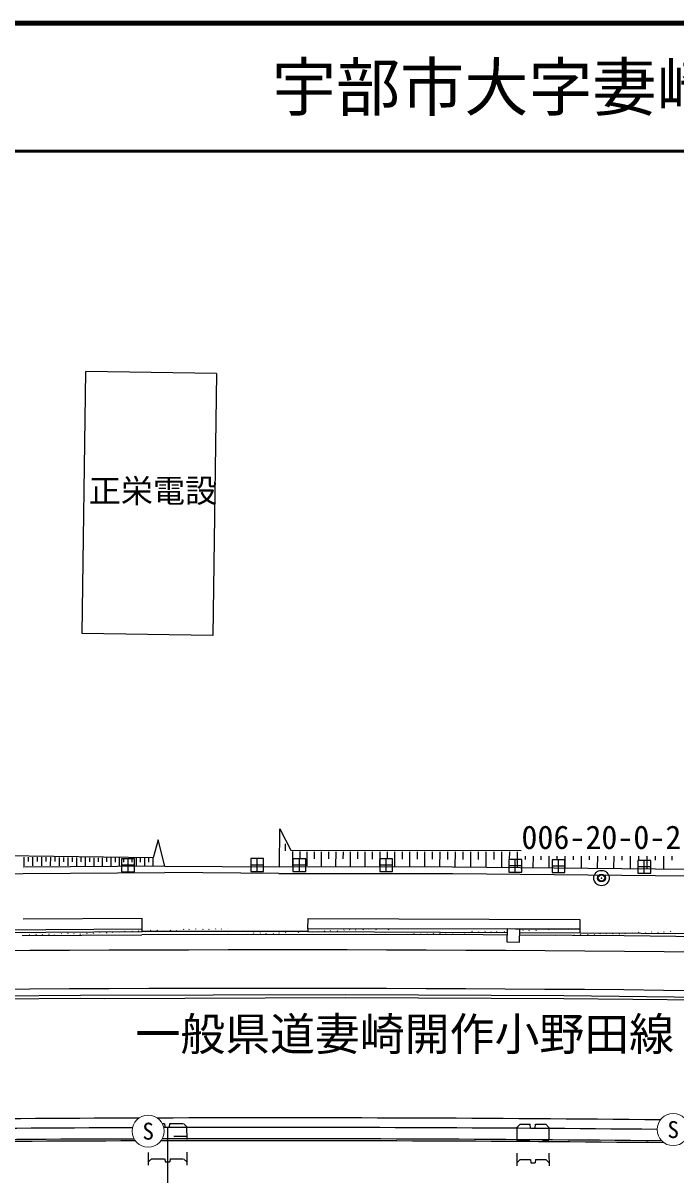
# Model space of a CAD drawing. Units: millimetres, scale not verified. Extents: x 40000 to 680000, y 20000 to 380000.
# Drawn here: x 385614 to 436532, y 290162 to 380000 of the extents above; entities that cross this region are included whole.
import ezdxf
from ezdxf.enums import TextEntityAlignment as Align

# ---------------------------------------------------------------- set-up
doc = ezdxf.new("R2010")
doc.units = ezdxf.units.MM
doc.header["$LTSCALE"] = 1000
doc.header["$PDMODE"] = 32
doc.header["$PDSIZE"] = 500
for name, color, linetype, lineweight in [('M-BGD', 7, 'Continuous', 25), ('M-BMK-OTRS', 5, 'Continuous', 25), ('M-BMK-ROW', 30, 'Continuous', 25), ('M-BMK-SRVR', 3, 'Continuous', 25), ('M-STR-HTXT', 7, 'Continuous', 13), ('M-STR-STR1', 1, 'Continuous', 25), ('M-STR-STRC', 7, 'Continuous', 25), ('M-TTL', 7, 'Continuous', 140), ('M-TTL-LINE', 7, 'Continuous', 50)]:
    doc.layers.add(name, color=color, linetype=linetype, lineweight=lineweight)
doc.layers.add('M-BMK-HTXT', color=7, linetype='Continuous')
doc.layers.add('M-TTL-TXT', color=7, linetype='Continuous')
doc.styles.add('ＭＳ ゴシック', font='')
doc.styles.get('ＭＳ ゴシック').set_extended_font_data('MS Gothic')

msp = doc.modelspace()

# ---------------------------------------------------------------- linework, layer by layer
at = {"layer": 'M-BGD'}
for p, q in [((390225, 332391), (390519, 352822)), ((400710, 352669), (390519, 352822)), ((400710, 352669), (400404, 332244)), ((400404, 332244), (390225, 332391)), ((405606, 314185), (405643, 317154)), ((405643, 317154), (406510, 315493)), ((396163, 316298), (395773, 314890)), ((396661, 314239), (396163, 316298)), ((406068, 315995), (406063, 315443)), ((406510, 315493), (424465, 315469)), ((406639, 315376), (406631, 314274)), ((407195, 315376), (407191, 314823)), ((407751, 315375), (407743, 314266)), ((408311, 315375), (408307, 314819)), ((408871, 315375), (408863, 314258)), ((409435, 315375), (409431, 314814)), ((409998, 315374), (409990, 314250)), ((410566, 315374), (410562, 314810)), ((411134, 315374), (411126, 314241)), ((411706, 315374), (411701, 314805)), ((412277, 315373), (412269, 314233)), ((412853, 315373), (412849, 314801)), ((413428, 315373), (413420, 314224)), ((414008, 315373), (414004, 314796)), ((414587, 315372), (414579, 314216)), ((415171, 315372), (415167, 314792)), ((415755, 315372), (415746, 314207)), ((416342, 315372), (416338, 314787)), ((416930, 315371), (416921, 314199)), ((417521, 315371), (417517, 314783)), ((418113, 315371), (418104, 314190)), ((418709, 315371), (418705, 314778)), ((419305, 315370), (419296, 314181)), ((419904, 315370), (419900, 314773)), ((420504, 315370), (420496, 314173)), ((421108, 315369), (421104, 314769)), ((421712, 315369), (421704, 314164)), ((422321, 315369), (422316, 314764)), ((422929, 315369), (422920, 314155)), ((423541, 315368), (423537, 314759)), ((424154, 315368), (424145, 314146)), ((395773, 314890), (384143, 315056)), ((385668, 314960), (385664, 314279)), ((386015, 314956), (386014, 314617)), ((386363, 314953), (386359, 314275)), ((386709, 314949), (386707, 314611)), ((387054, 314946), (387051, 314272)), ((387398, 314942), (387397, 314606)), ((387742, 314939), (387739, 314269)), ((388085, 314935), (388083, 314601)), ((388427, 314932), (388424, 314265)), ((388767, 314929), (388766, 314596)), ((389108, 314925), (389105, 314262)), ((389447, 314922), (389445, 314591)), ((389785, 314918), (389782, 314259)), ((390122, 314915), (390121, 314586)), ((390459, 314912), (390456, 314255)), ((390795, 314908), (390793, 314581)), ((391130, 314905), (391127, 314252)), ((391463, 314901), (391462, 314576)), ((391797, 314898), (391794, 314249)), ((392129, 314895), (392127, 314571)), ((392460, 314891), (392457, 314246)), ((392791, 314888), (392789, 314566)), ((393121, 314885), (393118, 314242)), ((393449, 314882), (393447, 314561)), ((393777, 314878), (393777, 314739)), ((394104, 314875), (394103, 314556)), ((394431, 314872), (394428, 314236)), ((394756, 314868), (394754, 314551)), ((395081, 314865), (395078, 314233)), ((395404, 314862), (395403, 314547)), ((395728, 314859), (395725, 314230)), ((424768, 315036), (424766, 314755)), ((425384, 315036), (425378, 314137)), ((426005, 315036), (426003, 314750)), ((426626, 315036), (426619, 314128)), ((427251, 315036), (427249, 314745)), ((427876, 315036), (427870, 314118)), ((428506, 315036), (428504, 314740)), ((429135, 315036), (429129, 314109)), ((429769, 315036), (429767, 314735)), ((430403, 315036), (430396, 314100)), ((431041, 315036), (431039, 314730)), ((431680, 315036), (431673, 314090)), ((432322, 315036), (432320, 314725)), ((432965, 315036), (432958, 314081)), ((433612, 315036), (433610, 314720)), ((434259, 315036), (434252, 314072)), ((434911, 315036), (434908, 314715)), ((435562, 315036), (435555, 314062)), ((436218, 315036), (436216, 314710)), ((375911, 313534), (385620, 313670)), ((385618, 313670), (396681, 313739)), ((405570, 313685), (396681, 313739)), ((405570, 313685), (419099, 313668)), ((419099, 313668), (437592, 313495)), ((394893, 310155), (385613, 310111)), ((394895, 309358), (394893, 310155)), ((407833, 309361), (407837, 310175)), ((407837, 310175), (429046, 310096)), ((429046, 310096), (429036, 309320)), ((375438, 309210), (394895, 309358)), ((375468, 309011), (394896, 309158)), ((391596, 309104), (391565, 309065)), ((392139, 309054), (392108, 309015)), ((392589, 309108), (392558, 309069)), ((393089, 309118), (393057, 309079)), ((393578, 309183), (393546, 309144)), ((394145, 309176), (394114, 309137)), ((394625, 309200), (394594, 309161)), ((394895, 309162), (394895, 309358)), ((407833, 309162), (394895, 309162)), ((395123, 309143), (395092, 309104)), ((395580, 309257), (395549, 309218)), ((396090, 309231), (396059, 309192)), ((396628, 309204), (396597, 309165)), ((397124, 309251), (397093, 309212)), ((397610, 309236), (397579, 309197)), ((398130, 309319), (398099, 309280)), ((398579, 309323), (398548, 309284)), ((399072, 309359), (399058, 309342)), ((399636, 309319), (399605, 309280)), ((400099, 309321), (400068, 309282)), ((400647, 309360), (400616, 309321)), ((401084, 309360), (401059, 309328)), ((401579, 309360), (401577, 309356)), ((404137, 309056), (404106, 309017)), ((405580, 309042), (405549, 309003)), ((406074, 309060), (406043, 309021)), ((406597, 309141), (406566, 309102)), ((407112, 309122), (407081, 309083)), ((407593, 309167), (407562, 309128)), ((407833, 309361), (407830, 309165)), ((407831, 309161), (423352, 309072)), ((423358, 309331), (407833, 309361)), ((408158, 309111), (408127, 309072)), ((408648, 309143), (408617, 309104)), ((409136, 309192), (409105, 309153)), ((409591, 309234), (409560, 309195)), ((410149, 309195), (410118, 309156)), ((410650, 309282), (410619, 309243)), ((411100, 309312), (411069, 309273)), ((411579, 309288), (411547, 309248)), ((412152, 309327), (412121, 309288)), ((412585, 309352), (412559, 309319)), ((413142, 309306), (413111, 309267)), ((413577, 309350), (413577, 309350)), ((414127, 309331), (414096, 309292)), ((418588, 309047), (418557, 309008)), ((419129, 309054), (419098, 309015)), ((419584, 309089), (419553, 309050)), ((420081, 309069), (420050, 309030)), ((420626, 309154), (420595, 309115)), ((421129, 309118), (421098, 309079)), ((421654, 309186), (421623, 309147)), ((422130, 309115), (422099, 309076)), ((422573, 309152), (422542, 309113)), ((423168, 309158), (423137, 309119)), ((429036, 309320), (424008, 309330)), ((424352, 309066), (439065, 308982)), ((424625, 309258), (424594, 309219)), ((425091, 309227), (425060, 309187)), ((425627, 309250), (425596, 309211)), ((426127, 309326), (426116, 309311)), ((426614, 309317), (426583, 309278)), ((427066, 309324), (427037, 309287)), ((427578, 309320), (427547, 309281)), ((428147, 309322), (428129, 309299)), ((429036, 309320), (429028, 309044)), ((433635, 309100), (433604, 309061)), ((434156, 309043), (434125, 309004)), ((434652, 309126), (434621, 309087)), ((435154, 309103), (435123, 309063)), ((435590, 309113), (435559, 309074)), ((436115, 309169), (436084, 309130)), ((385552, 308843), (394871, 308888)), ((386126, 308916), (386095, 308877)), ((386646, 308931), (386615, 308892)), ((387141, 308913), (387110, 308874)), ((387644, 308948), (387612, 308909)), ((388059, 308890), (388032, 308855)), ((388608, 309002), (388577, 308963)), ((389112, 309017), (389081, 308978)), ((389606, 309002), (389575, 308962)), ((390082, 308962), (390051, 308923)), ((390600, 309018), (390569, 308978)), ((391103, 309029), (391072, 308990)), ((409497, 308925), (394871, 308888)), ((401603, 308926), (401586, 308905)), ((402142, 308914), (402136, 308907)), ((402579, 308924), (402566, 308908)), ((403110, 308947), (403080, 308909)), ((403585, 309033), (403554, 308994)), ((404572, 308991), (404541, 308952)), ((405150, 309004), (405119, 308965)), ((421486, 308880), (409497, 308925)), ((414108, 308909), (414107, 308908)), ((415164, 308923), (415149, 308904)), ((415654, 308931), (415631, 308902)), ((416122, 308994), (416091, 308955)), ((416671, 308970), (416639, 308931)), ((417143, 308947), (417112, 308908)), ((417625, 308989), (417594, 308950)), ((418117, 309013), (418086, 308973)), ((423347, 308867), (421486, 308880)), ((432493, 308802), (424347, 308860)), ((427169, 308876), (427141, 308840)), ((428132, 308842), (428125, 308833)), ((428596, 308882), (428564, 308843)), ((429089, 308929), (429058, 308889)), ((429664, 308915), (429633, 308876)), ((430174, 308925), (430143, 308886)), ((430622, 308985), (430591, 308946)), ((431101, 309005), (431070, 308966)), ((431603, 308982), (431572, 308943)), ((432129, 308970), (432097, 308931)), ((446568, 308637), (432493, 308802)), ((432585, 309009), (432554, 308970)), ((433170, 309033), (433139, 308994)), ((390085, 304155), (373629, 304004)), ((378706, 303839), (390084, 303955)), ((390084, 303955), (391952, 303931)), ((410775, 304200), (390085, 304155)), ((391952, 303931), (410775, 304000)), ((427799, 304126), (410775, 304200)), ((410775, 304000), (427797, 303926)), ((427797, 303926), (444220, 303748)), ((444223, 303948), (427799, 304126)), ((396471, 294176), (396622, 294176)), ((396698, 293877), (396672, 294177)), ((396698, 293877), (397048, 293878)), ((397048, 293878), (397072, 294178)), ((397072, 294178), (398072, 294180)), ((398122, 294181), (398373, 293931)), ((398373, 293931), (398376, 292931)), ((424372, 294116), (424123, 293865)), ((424123, 293865), (424126, 292866)), ((424372, 294116), (425172, 294118)), ((425198, 293818), (425172, 294118)), ((425198, 293818), (425548, 293819)), ((425548, 293819), (425572, 294119)), ((425572, 294119), (426372, 294122)), ((426372, 294122), (426623, 293872)), ((426623, 293872), (426626, 292872)), ((397375, 293179), (398375, 293181)), ((426126, 292871), (426626, 292872)), ((424126, 292866), (425126, 292868)), ((395378, 291923), (395381, 290923)), ((395630, 291424), (395381, 291173)), ((395630, 291424), (396630, 291426)), ((396680, 291427), (396706, 291177)), ((396706, 291177), (397056, 291178)), ((397080, 291428), (397056, 291178)), ((397080, 291428), (398080, 291430)), ((398130, 291431), (398380, 291181)), ((398378, 291931), (398381, 290931)), ((424128, 291866), (424131, 290866)), ((424380, 291366), (424130, 291116)), ((424380, 291366), (425180, 291368)), ((425180, 291368), (425205, 291118)), ((425205, 291118), (425555, 291119)), ((425580, 291369), (425555, 291119)), ((425580, 291369), (426380, 291372)), ((426380, 291372), (426630, 291122)), ((426628, 291872), (426631, 290872))]:
    msp.add_line(p, q, dxfattribs=at)
msp.add_lwpolyline([(423334, 308346), (424333, 308322), (424358, 309321), (423358, 309346)], close=True, dxfattribs=at)
for start, end in [(90.20698, 90.89684), (89.42542, 90.16036)]:
    msp.add_arc((404988, -2705507), 2999370, start, end, dxfattribs=at)
at = {"layer": 'M-BMK-OTRS'}
for p, q in [((396661, 314239), (385614, 314170)), ((396661, 314239), (405606, 314185)), ((419102, 314168), (405606, 314185)), ((437596, 313995), (419102, 314168))]:
    msp.add_line(p, q, dxfattribs=at)
at = {"layer": 'M-BMK-ROW'}
for p, q in [((394300, 314813), (393300, 314813)), ((393300, 314813), (393300, 313813)), ((393800, 313813), (393800, 314813)), ((394300, 313813), (394300, 314813)), ((404367, 314833), (403367, 314833)), ((403367, 314833), (403367, 313833)), ((403867, 313833), (403867, 314833)), ((404367, 313833), (404367, 314833)), ((407665, 314829), (406665, 314829)), ((406665, 314829), (406665, 313829)), ((407165, 313829), (407165, 314829)), ((407665, 313829), (407665, 314829)), ((414433, 314820), (413433, 314820)), ((413433, 314820), (413433, 313820)), ((413933, 313820), (413933, 314820)), ((414433, 313820), (414433, 314820)), ((424499, 314773), (423499, 314773)), ((423499, 314773), (423499, 313773)), ((423999, 313773), (423999, 314773)), ((424499, 313773), (424499, 314773)), ((427877, 314746), (426877, 314746)), ((426877, 314746), (426877, 313746)), ((427377, 313746), (427377, 314746)), ((427877, 313746), (427877, 314746)), ((434565, 314693), (433565, 314693)), ((433565, 314693), (433565, 313693)), ((434065, 313693), (434065, 314693)), ((434565, 313693), (434565, 314693)), ((394300, 314313), (393300, 314313)), ((393300, 313813), (394300, 313813)), ((404367, 314333), (403367, 314333)), ((403367, 313833), (404367, 313833)), ((407665, 314329), (406665, 314329)), ((406665, 313829), (407665, 313829)), ((414433, 314320), (413433, 314320)), ((413433, 313820), (414433, 313820)), ((424499, 314273), (423499, 314273)), ((423499, 313773), (424499, 313773)), ((427877, 314246), (426877, 314246)), ((426877, 313746), (427877, 313746)), ((434565, 314193), (433565, 314193)), ((433565, 313693), (434565, 313693))]:
    msp.add_line(p, q, dxfattribs=at)
at = {"layer": 'M-BMK-SRVR'}
for radius in [600, 300]:
    msp.add_circle((430724, 313320), radius, dxfattribs=at)
msp.add_point((430724, 313320), dxfattribs=at)
at = {"layer": 'M-STR-HTXT'}
for centre in [(395374, 293577), (436316, 293700)]:
    msp.add_circle(centre, 1250, dxfattribs=at)
at = {"layer": 'M-STR-STR1'}
msp.add_line((396873, 293852), (396898, 284812), dxfattribs=at)
for start, end in [(90.19759, 90.90184), (89.42073, 90.17006)]:
    msp.add_arc((404995, -2705256), 2999870, start, end, dxfattribs=at)
at = {"layer": 'M-STR-STRC'}
for centre, radius, start, end in [((404987, -2705506), 3013220, 88.47745, 92.23884), ((404987, -2705506), 3010220, 88.47745, 92.23949), ((404246, -2705537), 2998520, 90.19038, 90.88937), ((404246, -2705537), 2998520, 89.40419, 90.14862), ((404246, -2705537), 2998370, 90.18851, 90.8927), ((404246, -2705537), 2998370, 89.40069, 90.1505)]:
    msp.add_arc(centre, radius, start, end, dxfattribs=at)
at = {"layer": 'M-TTL', "color": 2}
msp.add_line((680000, 380000), (40000, 380000), dxfattribs=at)
at = {"layer": 'M-TTL-LINE'}
msp.add_line((40000, 370000), (680000, 370000), dxfattribs=at)

# ---------------------------------------------------------------- texts
at = {"layer": 'M-BGD', "style": 'ＭＳ ゴシック'}
msp.add_text('正栄電設', height=1833, dxfattribs=at).set_placement((390743, 342056), align=Align.BOTTOM_LEFT)
at = {"layer": 'M-BMK-HTXT', "style": 'ＭＳ ゴシック'}
msp.add_text('一般県道妻崎開作小野田線', height=2566, dxfattribs=at).set_placement((415379, 301152), align=Align.MIDDLE_CENTER)
at = {"layer": 'M-BMK-SRVR', "style": 'ＭＳ ゴシック'}
msp.add_text('006-20-0-2', height=1833, dxfattribs=at).set_placement((430715, 315036), align=Align.BOTTOM_CENTER)
at = {"layer": 'M-STR-HTXT', "style": 'ＭＳ ゴシック'}
for p in [(395374, 293577), (436316, 293700)]:
    msp.add_text('S', height=1320, dxfattribs=at).set_placement(p, align=Align.MIDDLE_CENTER)
at = {"layer": 'M-TTL-TXT', "style": 'ＭＳ ゴシック'}
msp.add_text('宇部市大字妻崎開作', height=3666, dxfattribs=at).set_placement((405024, 375000), align=Align.MIDDLE_LEFT)

doc.saveas('drawing.dxf')
